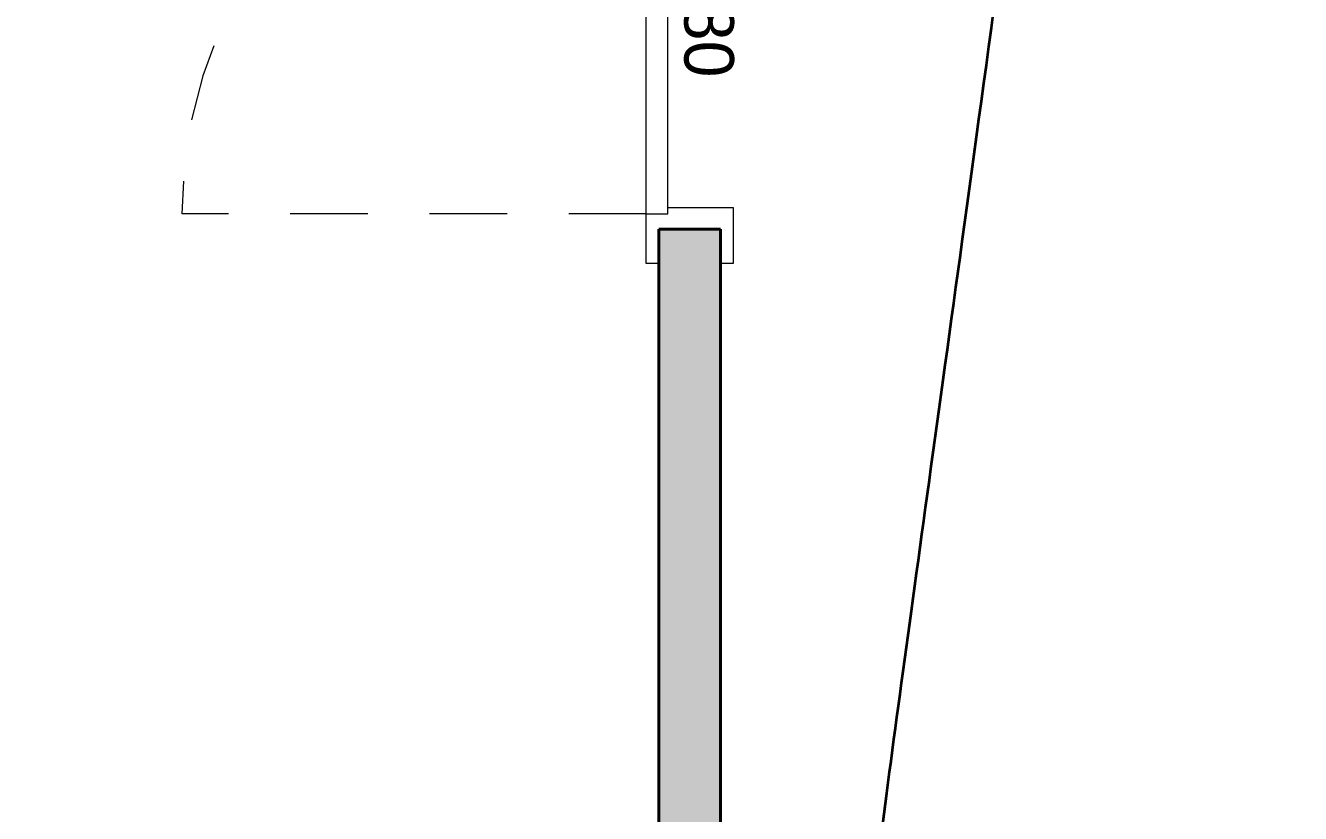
# Model space of a CAD drawing. Header units: millimetres. Extents: x 898 to 1196, y 229 to 443.
# Drawn here: x 1158.841 to 1160.9, y 401.605 to 402.878 of the extents above; entities that cross this region are included whole.
import ezdxf

# ---------------------------------------------------------------- set-up
doc = ezdxf.new("R2010")
doc.units = ezdxf.units.MM
doc.linetypes.add('HIDDEN', pattern=[0.375, 0.25, -0.125])
doc.layers.get('0').update_dxf_attribs({"color": 41})
doc.layers.get('DEFPOINTS').update_dxf_attribs({"color": 53})
for name, color, linetype, lineweight in [('AN-Textes', 5, 'Continuous', 13), ('COMMANDE CH SOL', 20, 'Continuous', 35), ('p hachure', 253, 'Continuous', 15), ('p menuiserie', 5, 'Continuous', 20), ('p mur', 7, 'Continuous', 40)]:
    doc.layers.add(name, color=color, linetype=linetype, lineweight=lineweight)
doc.dimstyles.new('ISO-25', dxfattribs={"dimtxt": 2.5, "dimasz": 2.5, "dimexe": 1.25, "dimexo": 0.625, "dimtad": 1, "dimtxsty": 'Standard', "dimcen": 2.5, "dimadec": 0, "dimazin": 0, "dimtfac": 1, "dimtmove": 0, "dimatfit": 3, "dimfxl": 1, "dimarcsym": 0})

# ---------------------------------------------------------------- blocks, each defined once
blk = doc.blocks.new('*D85')
at = {"layer": 'DEFPOINTS', "color": 0, "transparency": 16777216}
for p in [(-0.375, 0.0023), (-0.375, -0.04), (0.425, -0.04)]:
    blk.add_point(p, dxfattribs=at)
at = {"layer": 'AN-Textes', "color": 0, "transparency": 16777216, "insert": (0.025, 0.059), "char_height": 0.08, "attachment_point": 5}
blk.add_mtext('P 0,80', dxfattribs=at)
blk = doc.blocks.new('_None')
blk = doc.blocks.new('*U84')
for p, q in [((-0.43, 0.085), (-0.375, 0.085)), ((-0.375, 0.085), (-0.375, -0.015)), ((0.425, 0.085), (0.425, -0.015)), ((0.48, 0.085), (0.425, 0.085)), ((0.4, 0), (-0.35, 0)), ((-0.43, -0.015), (-0.375, -0.015)), ((0.48, -0.015), (0.425, -0.015)), ((0.4, -0.035), (-0.35, -0.035))]:
    blk.add_line(p, q)
at = {"linetype": 'HIDDEN', "ltscale": 0.5}
blk.add_line((0.4, -0.035), (0.4, -0.785), dxfattribs=at)
for points in [[(-0.43, -0.015), (-0.43, -0.035), (-0.36, -0.035), (-0.36, -0.035), (-0.35, -0.035), (-0.35, 0), (-0.34, 0), (-0.34, 0.05), (-0.34, 0.05), (-0.34, 0.085), (-0.34, 0.085), (-0.34, 0.105), (-0.43, 0.105), (-0.43, 0.085)], [(0.48, -0.015), (0.48, -0.035), (0.41, -0.035), (0.41, -0.035), (0.4, -0.035), (0.4, 0), (0.39, 0), (0.39, 0.05), (0.39, 0.05), (0.39, 0.085), (0.39, 0.085), (0.39, 0.105), (0.48, 0.105), (0.48, 0.085)]]:
    blk.add_lwpolyline(points)
blk.add_arc((0.4, -0.035), 0.75, 180, 270, dxfattribs=at)
at = {"layer": 'AN-Textes'}
dim = blk.add_linear_dim(base=(-0.375, 0.0023), p1=(0.425, -0.04), p2=(-0.375, -0.04), angle=180, text='P <>', dimstyle='ISO-25', override={"dimtxt": 0.08, "dimasz": 0.02, "dimexe": 0.6, "dimexo": 0, "dimgap": 0.01, "dimtad": 2, "dimjust": 0, "dimzin": 0, "dimblk1": 'None', "dimblk2": 'None', "dimsah": 1, "dimse1": 1, "dimse2": 1, "dimsd1": 1, "dimsd2": 1, "dimtix": 1, "dimtmove": 2}, dxfattribs=at)
dim.commit()
dim.dimension.update_dxf_attribs({"geometry": '*D85', "text_midpoint": (0.025, 0.059)})

msp = doc.modelspace()

# ---------------------------------------------------------------- hatches: boundary and pattern name
at = {"layer": 'p hachure', "transparency": 33554559}
h = msp.add_hatch(color=256, dxfattribs=at)
h.dxf.hatch_style = 1
h.paths.add_polyline_path([(1157.5135, 400.6491), (1159.9635, 400.6491), (1159.9635, 402.5491), (1159.8635, 402.5491), (1159.8635, 400.7491), (1159.6635, 400.7491), (1159.6635, 400.8491), (1159.4635, 400.8491), (1159.4635, 400.7491), (1158.2635, 400.7491), (1158.2635, 400.8491), (1158.0635, 400.8491), (1158.0635, 400.7491), (1157.1635, 400.7491), (1157.1635, 395.8491), (1158.1635, 395.8491), (1158.1635, 396.4491), (1157.5135, 396.4491)])

# ---------------------------------------------------------------- linework, layer by layer
at = {"layer": 'COMMANDE CH SOL', "color": 1}
msp.add_open_spline([(1159.6739, 400.6404), (1159.9369, 400.5115), (1160.1282, 400.7825), (1160.2119, 401.5244), (1160.4154, 402.9509), (1160.7902, 405.8346), (1160.45, 407.65), (1160.9, 408.95), (1159.9, 409.85)], degree=3, dxfattribs=at)
at = {"layer": 'p mur'}
for p, q in [((1159.8635, 400.7491), (1159.8635, 402.5491)), ((1159.8635, 402.5491), (1159.9635, 402.5491)), ((1159.9635, 400.6491), (1159.9635, 402.5491))]:
    msp.add_line(p, q, dxfattribs=at)

# ---------------------------------------------------------------- block references
at = {"layer": 'p menuiserie', "rotation": 270}
msp.add_blockref('*U84', (1159.8785, 402.9741), dxfattribs=at)

doc.saveas('drawing.dxf')
